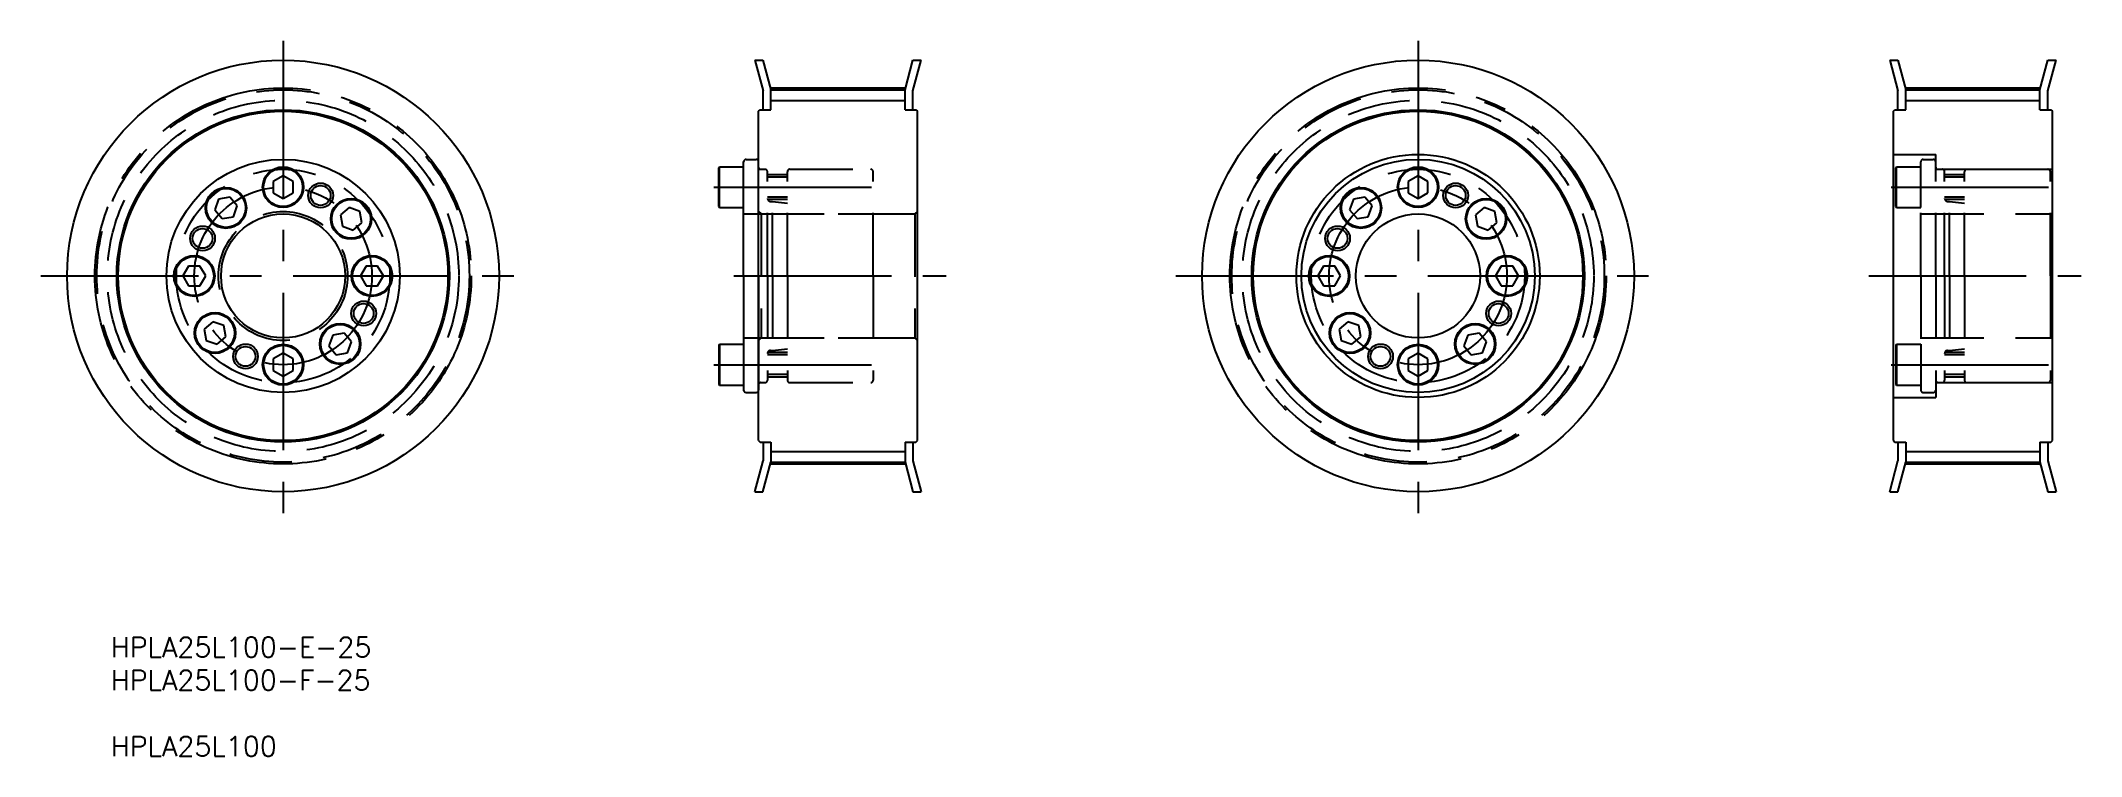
# Model space of a CAD drawing. Extents: x 1 to 412, y 5 to 150.
import ezdxf

# ---------------------------------------------------------------- set-up
doc = ezdxf.new("R2010")
doc.units = 0
doc.linetypes.add('CENTER', pattern=[50.8, 31.75, -6.35, 6.35, -6.35])
doc.linetypes.add('DASHED', pattern=[19.05, 12.7, -6.35])
doc.layers.get('0').update_dxf_attribs({"linetype": 'CONTINUOUS'})
doc.layers.add('CENTER', color=1, linetype='CENTER')
doc.styles.add('MISUMI', font='txt.shx')

# ---------------------------------------------------------------- blocks, each defined once
blk = doc.blocks.new('*U6')
at = {"color": 7, "linetype": 'CONTINUOUS', "style": 'MISUMI'}
for s, p in [('HPLA25L100-E-25', (15.05, 25.31)), ('HPLA25L100-F-25', (15.05, 18.65)), ('HPLA25L100', (15.05, 5.31))]:
    blk.add_text(s, height=4, dxfattribs=at).set_placement(p)

msp = doc.modelspace()

# ---------------------------------------------------------------- linework, layer by layer
at = {"color": 7, "linetype": 'CONTINUOUS'}
for p, q in [((144.74, 145.64), (146.39, 145.64)), ((144.74, 145.64), (146.4, 139.45)), ((146.39, 145.64), (148, 139.66)), ((175, 139.66), (176.6, 145.64)), ((176.6, 139.45), (178.25, 145.64)), ((176.6, 145.64), (178.25, 145.64)), ((373.35, 145.64), (375.01, 145.64)), ((373.35, 145.64), (375.01, 139.45)), ((375.01, 145.64), (376.61, 139.66)), ((403.61, 139.66), (405.21, 145.64)), ((405.21, 139.45), (406.87, 145.64)), ((405.21, 145.64), (406.87, 145.64)), ((145.5, 135.34), (145.8, 135.64)), ((145.8, 135.64), (148, 135.64)), ((146.4, 135.64), (146.4, 139.45)), ((148, 135.64), (148, 139.66)), ((148, 139.66), (175, 139.66)), ((175, 135.64), (175, 139.66)), ((175, 135.64), (177.2, 135.64)), ((176.6, 135.64), (176.6, 139.45)), ((177.2, 135.64), (177.5, 135.34)), ((374.11, 135.34), (374.41, 135.64)), ((374.41, 135.64), (376.61, 135.64)), ((375.01, 135.64), (375.01, 139.45)), ((376.61, 135.64), (376.61, 139.66)), ((376.61, 139.66), (403.61, 139.66)), ((403.61, 135.64), (403.61, 139.66)), ((403.61, 135.64), (405.81, 135.64)), ((405.21, 135.64), (405.21, 139.45)), ((405.81, 135.64), (406.11, 135.34)), ((145.5, 68.94), (145.5, 135.34)), ((177.5, 68.94), (177.5, 135.34)), ((374.11, 68.94), (374.11, 135.34)), ((406.11, 68.94), (406.11, 135.34)), ((137.5, 123.97), (137.61, 124.17)), ((137.5, 116.12), (137.5, 123.97)), ((137.61, 115.92), (137.61, 124.17)), ((137.61, 124.17), (142.5, 124.17)), ((142.5, 102.14), (142.5, 125.14)), ((142.5, 115.92), (142.5, 124.17)), ((143, 125.64), (145, 125.64)), ((145.5, 102.14), (145.5, 125.14)), ((49.73, 122.35), (47.73, 121.2)), ((47.73, 121.2), (47.73, 118.89)), ((51.73, 121.2), (49.73, 122.35)), ((50.73, 121.78), (50.73, 121.78)), ((51.23, 121.49), (51.23, 121.49)), ((51.73, 118.89), (51.73, 121.2)), ((142.5, 117.54), (142.5, 122.54)), ((278.34, 122.35), (276.34, 121.2)), ((276.34, 121.2), (276.34, 118.89)), ((280.34, 121.2), (278.34, 122.35)), ((279.34, 121.78), (279.34, 121.78)), ((279.84, 121.49), (279.84, 121.49)), ((280.34, 118.89), (280.34, 121.2)), ((36.74, 117.63), (35.95, 115.46)), ((35.95, 115.46), (37.43, 113.69)), ((39.01, 118.03), (36.74, 117.63)), ((40.5, 116.26), (39.01, 118.03)), ((39.71, 114.09), (40.5, 116.26)), ((47.73, 118.89), (49.73, 117.74)), ((49.73, 117.74), (51.73, 118.89)), ((63.04, 115.92), (61.27, 114.44)), ((65.21, 115.13), (63.04, 115.92)), ((65.61, 112.86), (65.21, 115.13)), ((137.5, 116.12), (137.61, 115.92)), ((137.61, 115.92), (142.5, 115.92)), ((265.35, 117.63), (264.56, 115.46)), ((264.56, 115.46), (266.05, 113.69)), ((267.63, 118.03), (265.35, 117.63)), ((269.11, 116.26), (267.63, 118.03)), ((268.32, 114.09), (269.11, 116.26)), ((276.34, 118.89), (278.34, 117.74)), ((278.34, 117.74), (280.34, 118.89)), ((291.65, 115.92), (289.88, 114.44)), ((293.82, 115.13), (291.65, 115.92)), ((294.22, 112.86), (293.82, 115.13)), ((37.43, 113.69), (39.71, 114.09)), ((61.27, 114.44), (61.67, 112.17)), ((61.67, 112.17), (63.84, 111.38)), ((63.84, 111.38), (65.61, 112.86)), ((266.05, 113.69), (268.32, 114.09)), ((289.88, 114.44), (290.29, 112.17)), ((290.29, 112.17), (292.46, 111.38)), ((292.46, 111.38), (294.22, 112.86)), ((30.67, 104.14), (29.52, 102.14)), ((32.98, 104.14), (30.67, 104.14)), ((34.14, 102.14), (32.98, 104.14)), ((66.47, 104.14), (65.32, 102.14)), ((68.78, 104.14), (66.47, 104.14)), ((69.94, 102.14), (68.78, 104.14)), ((259.29, 104.14), (258.13, 102.14)), ((261.6, 104.14), (259.29, 104.14)), ((262.75, 102.14), (261.6, 104.14)), ((295.09, 104.14), (293.93, 102.14)), ((297.4, 104.14), (295.09, 104.14)), ((298.55, 102.14), (297.4, 104.14)), ((29.52, 102.14), (30.67, 100.14)), ((30.67, 100.14), (32.98, 100.14)), ((32.98, 100.14), (34.14, 102.14)), ((65.32, 102.14), (66.47, 100.14)), ((66.47, 100.14), (68.78, 100.14)), ((68.78, 100.14), (69.94, 102.14)), ((142.5, 102.14), (142.5, 79.14)), ((145.5, 102.14), (145.5, 79.14)), ((258.13, 102.14), (259.29, 100.14)), ((259.29, 100.14), (261.6, 100.14)), ((261.6, 100.14), (262.75, 102.14)), ((293.93, 102.14), (295.09, 100.14)), ((295.09, 100.14), (297.4, 100.14)), ((297.4, 100.14), (298.55, 102.14)), ((35.61, 92.91), (33.85, 91.43)), ((33.85, 91.43), (34.25, 89.15)), ((37.79, 92.12), (35.61, 92.91)), ((38.19, 89.85), (37.79, 92.12)), ((62.02, 90.6), (59.75, 90.2)), ((63.51, 88.83), (62.02, 90.6)), ((264.23, 92.91), (262.46, 91.43)), ((262.46, 91.43), (262.86, 89.15)), ((266.4, 92.12), (264.23, 92.91)), ((266.8, 89.85), (266.4, 92.12)), ((290.64, 90.6), (288.36, 90.2)), ((292.12, 88.83), (290.64, 90.6)), ((34.25, 89.15), (36.42, 88.36)), ((36.42, 88.36), (38.19, 89.85)), ((49.73, 86.55), (47.73, 85.4)), ((51.73, 85.4), (49.73, 86.55)), ((59.75, 90.2), (58.96, 88.03)), ((58.96, 88.03), (60.44, 86.26)), ((60.44, 86.26), (62.72, 86.66)), ((62.72, 86.66), (63.51, 88.83)), ((137.5, 88.17), (137.61, 88.37)), ((137.5, 88.17), (137.5, 80.32)), ((137.61, 88.37), (142.5, 88.37)), ((137.61, 88.37), (137.61, 80.12)), ((142.5, 88.37), (142.5, 80.12)), ((142.5, 86.74), (142.5, 81.74)), ((262.86, 89.15), (265.03, 88.36)), ((265.03, 88.36), (266.8, 89.85)), ((278.34, 86.55), (276.34, 85.4)), ((280.34, 85.4), (278.34, 86.55)), ((288.36, 90.2), (287.57, 88.03)), ((287.57, 88.03), (289.06, 86.26)), ((289.06, 86.26), (291.33, 86.66)), ((291.33, 86.66), (292.12, 88.83)), ((47.73, 85.4), (47.73, 83.09)), ((47.73, 83.09), (49.73, 81.94)), ((49.73, 81.94), (51.73, 83.09)), ((51.73, 83.09), (51.73, 85.4)), ((276.34, 85.4), (276.34, 83.09)), ((276.34, 83.09), (278.34, 81.94)), ((278.34, 81.94), (280.34, 83.09)), ((280.34, 83.09), (280.34, 85.4)), ((137.5, 80.32), (137.61, 80.12)), ((137.61, 80.12), (142.5, 80.12)), ((143, 78.64), (145, 78.64)), ((145.5, 68.94), (145.8, 68.64)), ((145.8, 68.64), (148, 68.64)), ((146.4, 68.64), (146.4, 64.84)), ((148, 68.64), (148, 64.62)), ((175, 68.64), (175, 64.62)), ((175, 68.64), (177.2, 68.64)), ((176.6, 68.64), (176.6, 64.84)), ((177.2, 68.64), (177.5, 68.94)), ((374.11, 68.94), (374.41, 68.64)), ((374.41, 68.64), (376.61, 68.64)), ((375.01, 68.64), (375.01, 64.84)), ((376.61, 68.64), (376.61, 64.62)), ((403.61, 68.64), (403.61, 64.62)), ((403.61, 68.64), (405.81, 68.64)), ((405.21, 68.64), (405.21, 64.84)), ((405.81, 68.64), (406.11, 68.94)), ((144.74, 58.64), (146.4, 64.84)), ((146.39, 58.64), (148, 64.62)), ((148, 64.62), (175, 64.62)), ((175, 64.62), (176.6, 58.64)), ((176.6, 64.84), (178.25, 58.64)), ((373.35, 58.64), (375.01, 64.84)), ((375.01, 58.64), (376.61, 64.62)), ((376.61, 64.62), (403.61, 64.62)), ((403.61, 64.62), (405.21, 58.64)), ((405.21, 64.84), (406.87, 58.64)), ((144.74, 58.64), (146.39, 58.64)), ((176.6, 58.64), (178.25, 58.64)), ((373.35, 58.64), (375.01, 58.64)), ((405.21, 58.64), (406.87, 58.64))]:
    msp.add_line(p, q, dxfattribs=at)
at = {"color": 3, "linetype": 'CONTINUOUS'}
for p, q in [((148, 137.53), (175, 137.53)), ((376.61, 137.53), (403.61, 137.53)), ((148, 66.75), (175, 66.75)), ((376.61, 66.75), (403.61, 66.75))]:
    msp.add_line(p, q, dxfattribs=at)
at = {"color": 3, "linetype": 'DASHED'}
for p, q in [((145.91, 123.64), (146.8, 123.64)), ((151.8, 123.64), (168.1, 123.64)), ((374.11, 126.64), (382.61, 126.64)), ((374.61, 123.97), (374.73, 124.17)), ((374.61, 116.12), (374.61, 123.97)), ((374.73, 115.92), (374.73, 124.17)), ((374.73, 124.17), (379.61, 124.17)), ((379.61, 102.14), (379.61, 125.14)), ((379.61, 115.92), (379.61, 124.17)), ((380.11, 125.64), (382.11, 125.64)), ((382.61, 123.64), (382.61, 126.64)), ((382.61, 102.14), (382.61, 125.14)), ((382.61, 123.64), (406.11, 123.64)), ((383.02, 123.64), (383.91, 123.64)), ((388.91, 123.64), (405.21, 123.64)), ((147.3, 102.14), (147.3, 123.14)), ((151.3, 122.54), (147.3, 122.54)), ((151.3, 122.04), (147.3, 122.04)), ((151.3, 102.14), (151.3, 123.14)), ((168.6, 102.14), (168.6, 123.14)), ((379.61, 117.54), (379.61, 122.54)), ((384.41, 102.14), (384.41, 123.14)), ((388.41, 122.54), (384.41, 122.54)), ((388.41, 122.04), (384.41, 122.04)), ((388.41, 102.14), (388.41, 123.14)), ((405.71, 102.14), (405.71, 123.14)), ((145.5, 115.14), (146, 114.64)), ((151.3, 118.04), (147.3, 118.04)), ((151.3, 117.54), (147.3, 117.54)), ((147.9, 117.17), (148.3, 117.17)), ((148.3, 102.14), (148.3, 117.17)), ((148.3, 117.17), (151.3, 116.83)), ((177.5, 115.14), (177, 114.64)), ((374.61, 116.12), (374.73, 115.92)), ((374.73, 115.92), (379.61, 115.92)), ((388.41, 118.04), (384.41, 118.04)), ((388.41, 117.54), (384.41, 117.54)), ((385.01, 117.17), (385.41, 117.17)), ((385.41, 102.14), (385.41, 117.17)), ((385.41, 117.17), (388.41, 116.83)), ((142.5, 114.64), (168.6, 114.64)), ((146, 114.64), (177, 114.64)), ((146, 114.64), (146, 89.64)), ((177, 114.64), (177, 89.64)), ((379.61, 114.64), (405.71, 114.64)), ((147.3, 102.14), (147.3, 81.14)), ((148.3, 102.14), (148.3, 87.12)), ((151.3, 102.14), (151.3, 81.14)), ((168.6, 102.14), (168.6, 81.14)), ((379.61, 102.14), (379.61, 79.14)), ((382.61, 102.14), (382.61, 79.14)), ((384.41, 102.14), (384.41, 81.14)), ((385.41, 102.14), (385.41, 87.12)), ((388.41, 102.14), (388.41, 81.14)), ((405.71, 102.14), (405.71, 81.14)), ((142.5, 89.64), (168.6, 89.64)), ((145.5, 89.14), (146, 89.64)), ((146, 89.64), (177, 89.64)), ((151.3, 86.74), (147.3, 86.74)), ((147.9, 87.12), (148.3, 87.12)), ((148.3, 87.12), (151.3, 87.46)), ((177.5, 89.14), (177, 89.64)), ((374.61, 88.17), (374.73, 88.37)), ((374.61, 88.17), (374.61, 80.32)), ((374.73, 88.37), (379.61, 88.37)), ((374.73, 88.37), (374.73, 80.12)), ((379.61, 89.64), (405.71, 89.64)), ((379.61, 88.37), (379.61, 80.12)), ((379.61, 86.74), (379.61, 81.74)), ((388.41, 86.74), (384.41, 86.74)), ((385.01, 87.12), (385.41, 87.12)), ((385.41, 87.12), (388.41, 87.46)), ((151.3, 86.24), (147.3, 86.24)), ((151.3, 82.24), (147.3, 82.24)), ((388.41, 86.24), (384.41, 86.24)), ((388.41, 82.24), (384.41, 82.24)), ((145.91, 80.64), (146.8, 80.64)), ((151.3, 81.74), (147.3, 81.74)), ((151.8, 80.64), (168.1, 80.64)), ((374.61, 80.32), (374.73, 80.12)), ((374.73, 80.12), (379.61, 80.12)), ((380.11, 78.64), (382.11, 78.64)), ((382.61, 80.64), (382.61, 77.64)), ((382.61, 80.64), (406.11, 80.64)), ((383.02, 80.64), (383.91, 80.64)), ((388.41, 81.74), (384.41, 81.74)), ((388.91, 80.64), (405.21, 80.64)), ((374.11, 77.64), (382.61, 77.64))]:
    msp.add_line(p, q, dxfattribs=at)
at = {"color": 7, "linetype": 'CONTINUOUS'}
for centre, radius in [((49.73, 102.14), 43.5), ((278.34, 102.14), 43.5), ((49.73, 102.14), 33.5), ((278.34, 102.14), 33.5), ((49.73, 102.14), 33.2), ((278.34, 102.14), 33.2), ((49.73, 102.14), 23.5), ((49.73, 120.04), 4.12), ((49.73, 120.04), 3.92), ((278.34, 102.14), 24.5), ((278.34, 102.14), 23.5), ((278.34, 120.04), 4.12), ((278.34, 120.04), 3.92), ((38.22, 115.86), 4.12), ((38.22, 115.86), 3.92), ((57.29, 118.37), 2), ((266.84, 115.86), 4.12), ((266.84, 115.86), 3.92), ((285.91, 118.37), 2.5), ((285.91, 118.37), 2), ((63.44, 113.65), 4.12), ((63.44, 113.65), 3.92), ((292.05, 113.65), 4.12), ((292.05, 113.65), 3.92), ((33.51, 109.71), 2), ((49.73, 102.14), 12.5), ((262.12, 109.71), 2.5), ((262.12, 109.71), 2), ((278.34, 102.14), 12.5), ((31.83, 102.14), 4.12), ((31.83, 102.14), 3.92), ((67.63, 102.14), 4.12), ((67.63, 102.14), 3.92), ((260.44, 102.14), 4.12), ((260.44, 102.14), 3.92), ((296.24, 102.14), 4.12), ((296.24, 102.14), 3.92), ((36.02, 90.64), 4.12), ((36.02, 90.64), 3.92), ((65.95, 94.58), 2), ((264.63, 90.64), 4.12), ((264.63, 90.64), 3.92), ((294.57, 94.58), 2.5), ((294.57, 94.58), 2), ((61.23, 88.43), 4.12), ((61.23, 88.43), 3.92), ((289.85, 88.43), 4.12), ((289.85, 88.43), 3.92), ((42.16, 85.92), 2), ((49.73, 84.24), 4.12), ((49.73, 84.24), 3.92), ((270.78, 85.92), 2.5), ((270.78, 85.92), 2), ((278.34, 84.24), 4.12), ((278.34, 84.24), 3.92)]:
    msp.add_circle(centre, radius, dxfattribs=at)
at = {"color": 3, "linetype": 'DASHED'}
for centre, radius in [((49.73, 102.14), 37.52), ((49.73, 102.14), 35.39), ((278.34, 102.14), 37.52), ((278.34, 102.14), 35.39), ((49.73, 102.14), 21.5), ((278.34, 102.14), 21.5), ((49.73, 102.14), 13)]:
    msp.add_circle(centre, radius, dxfattribs=at)
at = {"color": 3}
for centre in [(57.29, 118.37), (33.51, 109.71), (65.95, 94.58), (42.16, 85.92)]:
    msp.add_circle(centre, 2.5, dxfattribs=at)
at = {"color": 7, "linetype": 'CONTINUOUS'}
for centre, start, end in [((143, 125.14), 90, 180), ((145, 125.14), 0, 90), ((143, 79.14), 180, 270), ((145, 79.14), 270, 0)]:
    msp.add_arc(centre, 0.5, start, end, dxfattribs=at)
at = {"color": 3, "linetype": 'DASHED'}
for centre, radius, start, end in [((145.91, 124.05), 0.41, 180, 270), ((146.8, 123.14), 0.5, 0, 90), ((151.8, 123.14), 0.5, 90, 180), ((168.1, 123.14), 0.5, 0, 90), ((380.11, 125.14), 0.5, 90, 180), ((382.11, 125.14), 0.5, 0, 90), ((383.02, 124.05), 0.41, 180, 270), ((383.91, 123.14), 0.5, 0, 90), ((388.91, 123.14), 0.5, 90, 180), ((405.21, 123.14), 0.5, 0, 90), ((147.9, 117.77), 0.6, 180.0007, 270), ((385.01, 117.77), 0.6, 180.0007, 270), ((147.9, 86.52), 0.6, 90, 179.9993), ((385.01, 86.52), 0.6, 90, 179.9993), ((145.91, 80.23), 0.41, 90, 180), ((146.8, 81.14), 0.5, 270, 0), ((151.8, 81.14), 0.5, 180, 270), ((168.1, 81.14), 0.5, 270, 0), ((380.11, 79.14), 0.5, 180, 270), ((382.11, 79.14), 0.5, 270, 0), ((383.02, 80.23), 0.41, 90, 180), ((383.91, 81.14), 0.5, 270, 0), ((388.91, 81.14), 0.5, 180, 270), ((405.21, 81.14), 0.5, 270, 0)]:
    msp.add_arc(centre, radius, start, end, dxfattribs=at)
at = {"layer": 'CENTER', "color": 1, "linetype": 'CENTER'}
for p, q in [((49.73, 149.55), (49.73, 53.06)), ((278.34, 149.55), (278.34, 53.06)), ((147.89, 140.04), (175.1, 140.04)), ((376.51, 140.04), (403.71, 140.04)), ((136.5, 120.04), (169.6, 120.04)), ((373.61, 120.04), (406.71, 120.04)), ((0.93, 102.14), (97.29, 102.14)), ((140.5, 102.14), (183.3, 102.14)), ((229.54, 102.14), (325.91, 102.14)), ((369.11, 102.14), (411.91, 102.14)), ((136.5, 84.24), (169.6, 84.24)), ((373.61, 84.24), (406.71, 84.24)), ((147.89, 64.24), (175.1, 64.24)), ((376.51, 64.24), (403.71, 64.24))]:
    msp.add_line(p, q, dxfattribs=at)
for centre, radius in [((49.73, 102.14), 37.9), ((278.34, 102.14), 37.9), ((49.73, 102.14), 17.9), ((278.34, 102.14), 17.9)]:
    msp.add_circle(centre, radius, dxfattribs=at)

# ---------------------------------------------------------------- block references
at = {"color": 7, "linetype": 'CONTINUOUS'}
msp.add_blockref('*U6', (0, 0), dxfattribs=at)

doc.saveas('drawing.dxf')
